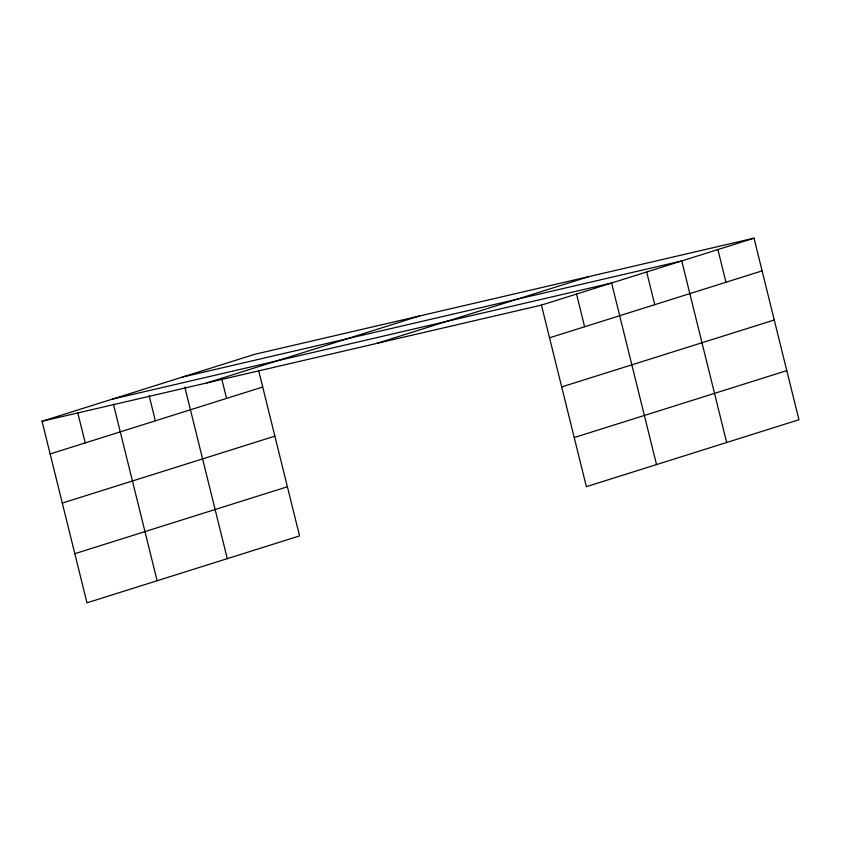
<?xml version="1.0" encoding="UTF-8"?>
<svg xmlns="http://www.w3.org/2000/svg" width="841" height="841" viewBox="0 0 841 841"><rect width="100%" height="100%" fill="white"/><g stroke="black" fill="none" stroke-linecap="round" stroke-linejoin="round"><path stroke-width="1.26" d="M258.671 370.681L299.554 535.896L86.98 602.818L42.05 421.257L254.623 354.334L754.02 238.182L798.95 419.743L586.377 486.666L541.446 305.104L754.02 238.182M206.854 382.928L419.417 316.006M376.642 343.433L589.215 276.51M50.145 453.951L262.707 387.028M549.541 337.798L762.104 270.876M62.297 503.076L274.87 436.153M561.693 386.923L774.267 320M74.828 553.693L287.391 486.771M574.224 437.541L786.798 370.618M182.35 377.083L681.746 260.941L726.677 442.503M112.2 399.17L611.596 283.018L656.527 464.579M42.05 421.257L541.446 305.104M717.878 249.556L725.972 282.25M646.666 271.979L654.761 304.673M576.527 294.066L584.611 326.76M221.593 378.282L226.576 398.403M184.841 387.144L227.28 558.645M149.141 395.669L155.364 420.815M113.44 404.195L157.13 580.732M77.75 412.731L85.214 442.902"/></g></svg>
